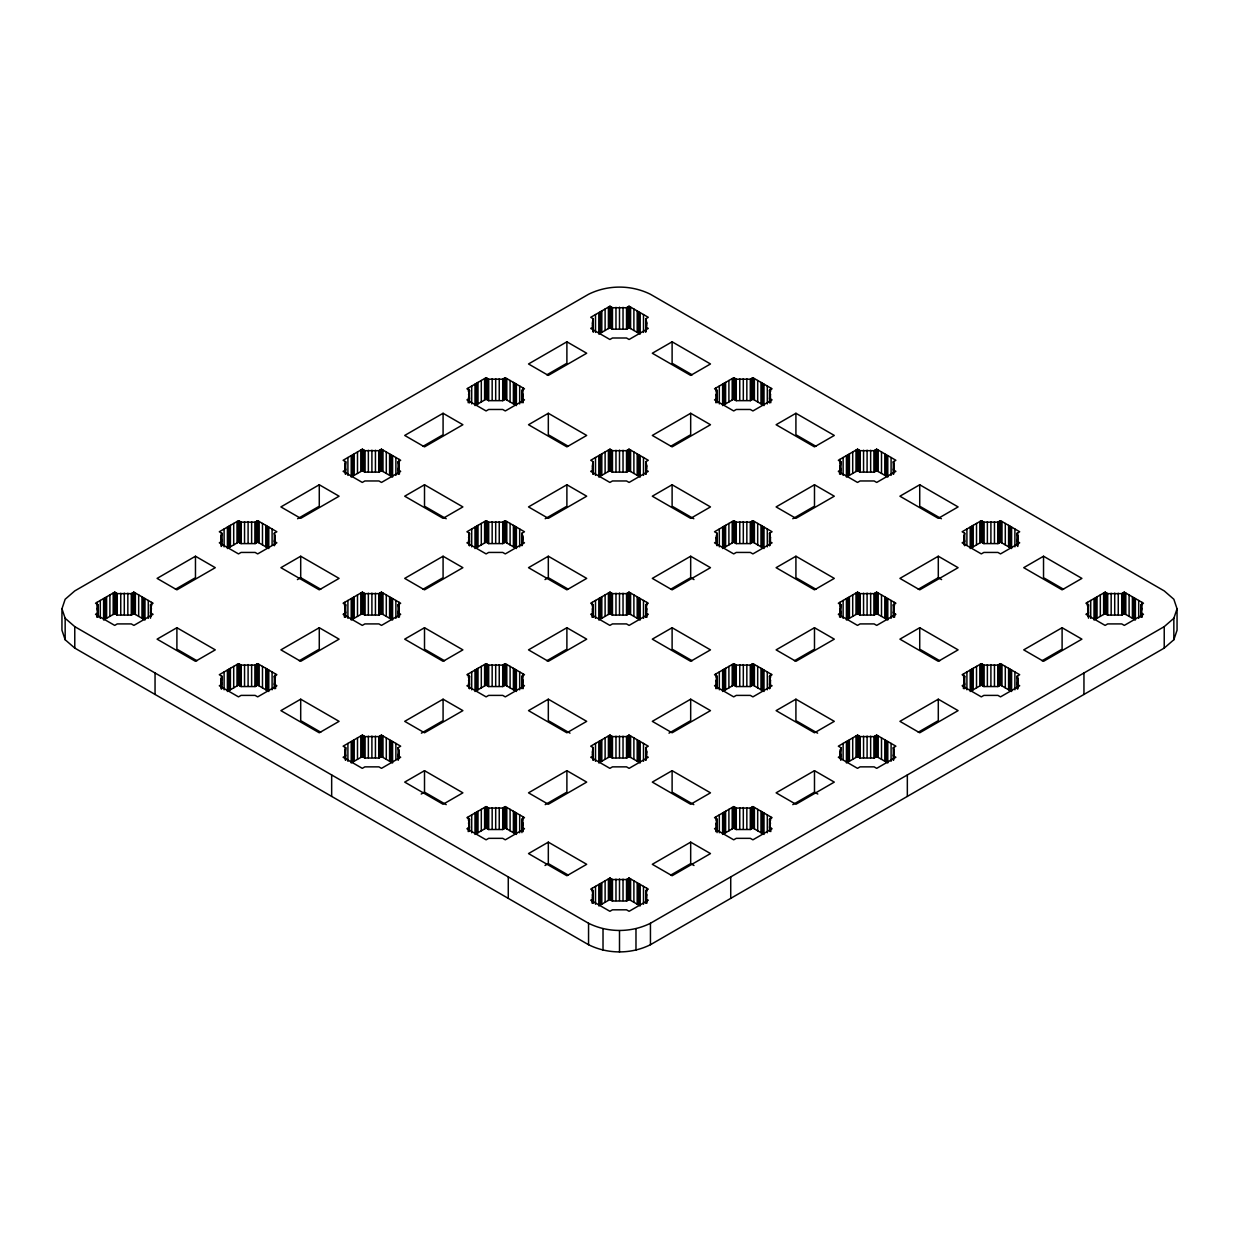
<?xml version="1.0" encoding="UTF-8"?>
<svg xmlns="http://www.w3.org/2000/svg" width="1239" height="1239" viewBox="0 0 1239 1239"><rect width="100%" height="100%" fill="white"/><g stroke="black" fill="none" stroke-linecap="round" stroke-linejoin="round"><path stroke-width="1.5" d="M98.067 604.725L97.153 608.783L98.067 612.825L95.511 614.312L114.7 625.401L117.256 623.914L131.319 623.914L133.889 625.401L153.078 614.312L150.508 612.825L151.421 608.783L150.508 604.725L153.078 603.238L133.889 592.165L131.319 593.636L117.256 593.636L114.7 592.165L95.511 603.238L98.067 604.725L98.067 617.223M221.874 533.235L220.96 537.292L221.874 541.35L219.303 542.837L238.492 553.91L241.063 552.439L255.126 552.439L257.681 553.91L276.87 542.837L274.315 541.35L275.228 537.292L274.315 533.235L276.87 531.763L257.681 520.674L255.126 522.161L241.063 522.161L238.492 520.674L219.303 531.763L221.874 533.235L221.874 545.749M220.96 683.82L221.874 676.2L219.303 674.713L238.492 663.639L241.063 665.111L255.126 665.111L257.681 663.639L276.87 674.713L274.315 676.2L274.315 688.714M274.315 676.2L275.228 680.257L274.315 684.315L276.87 685.787L257.681 696.876L255.126 695.389L241.063 695.389L238.492 696.876L219.303 685.787L221.874 684.315L220.96 680.257M344.752 469.395L345.681 461.76L343.11 460.288L362.299 449.199L364.87 450.686L378.917 450.686L381.488 449.199L400.677 460.288L398.106 461.76L398.106 474.274M345.681 604.725L344.752 608.783L345.681 612.825L343.11 614.312L362.299 625.401L364.87 623.914L378.917 623.914L381.488 625.401L400.677 614.312L398.106 612.825L399.035 608.783L398.106 604.725L400.677 603.238L381.488 592.165L378.917 593.636L364.87 593.636L362.299 592.165L343.11 603.238L345.681 604.725L345.681 617.223M344.752 755.31L345.681 747.675L343.11 746.188L362.299 735.114L364.87 736.601L378.917 736.601L381.488 735.114L400.677 746.188L398.106 747.675L398.106 760.188M398.106 461.76L399.035 465.818L398.106 469.875L400.677 471.362L381.488 482.436L378.917 480.964L364.87 480.964L362.299 482.436L343.11 471.362L345.681 469.875L344.752 465.818M398.106 747.675L399.035 751.732L398.106 755.79L400.677 757.261L381.488 768.35L378.917 766.864L364.87 766.864L362.299 768.35L343.11 757.261L345.681 755.79L344.752 751.732M468.559 397.92L469.488 390.285L466.917 388.798L486.106 377.725L488.677 379.211L502.724 379.211L505.295 377.725L524.484 388.798L521.913 390.285L521.913 402.799M468.559 540.87L469.488 533.235L466.917 531.763L486.106 520.674L488.677 522.161L502.724 522.161L505.295 520.674L524.484 531.763L521.913 533.235L521.913 545.749M468.559 683.82L469.488 676.2L466.917 674.713L486.106 663.639L488.677 665.111L502.724 665.111L505.295 663.639L524.484 674.713L521.913 676.2L521.913 688.714M469.488 819.149L468.559 823.207L469.488 827.265L466.917 828.752L486.106 839.825L488.677 838.338L502.724 838.338L505.295 839.825L524.484 828.752L521.913 827.265L522.827 823.207L521.913 819.149L524.484 817.663L505.295 806.589L502.724 808.076L488.677 808.076L486.106 806.589L466.917 817.663L469.488 819.149L469.488 830.842M521.913 390.285L522.827 394.343L521.913 398.4L524.484 399.887L505.295 410.961L502.724 409.474L488.677 409.474L486.106 410.961L466.917 399.887L469.488 398.4L468.559 394.343M521.913 533.235L522.827 537.292L521.913 541.35L524.484 542.837L505.295 553.91L502.724 552.439L488.677 552.439L486.106 553.91L466.917 542.837L469.488 541.35L468.559 537.292M521.913 676.2L522.827 680.257L521.913 684.315L524.484 685.787L505.295 696.876L502.724 695.389L488.677 695.389L486.106 696.876L466.917 685.787L469.488 684.315L468.559 680.257M592.366 326.446L593.28 318.81L590.709 317.323L609.898 306.25L612.469 307.737L626.531 307.737L629.102 306.25L648.291 317.323L645.72 318.81L645.72 332.284M592.366 469.395L593.28 461.76L590.709 460.288L609.898 449.199L612.469 450.686L626.531 450.686L629.102 449.199L648.291 460.288L645.72 461.76L645.72 474.274M592.366 612.345L593.28 604.725L590.709 603.238L609.898 592.165L612.469 593.636L626.531 593.636L629.102 592.165L648.291 603.238L645.72 604.725L645.72 617.223M592.366 755.31L593.28 747.675L590.709 746.188L609.898 735.114L612.469 736.601L626.531 736.601L629.102 735.114L648.291 746.188L645.72 747.675L645.72 760.188M645.72 318.81L646.634 322.868L645.72 326.926L648.291 328.412L629.102 339.486L626.531 337.999L612.469 337.999L609.898 339.486L590.709 328.412L593.28 326.926L592.366 322.868M592.366 898.26L593.28 890.624L590.709 889.137L609.898 878.064L612.469 879.551L626.531 879.551L629.102 878.064L648.291 889.137L645.72 890.624L645.72 903.138M645.72 461.76L646.634 465.818L645.72 469.875L648.291 471.362L629.102 482.436L626.531 480.964L612.469 480.964L609.898 482.436L590.709 471.362L593.28 469.875L592.366 465.818M645.72 604.725L646.634 608.783L645.72 612.825L648.291 614.312L629.102 625.401L626.531 623.914L612.469 623.914L609.898 625.401L590.709 614.312L593.28 612.825L592.366 608.783M645.72 747.675L646.634 751.732L645.72 755.79L648.291 757.261L629.102 768.35L626.531 766.864L612.469 766.864L609.898 768.35L590.709 757.261L593.28 755.79L592.366 751.732M645.72 890.624L646.634 894.682L645.72 898.74L648.291 900.226L629.102 911.3L626.531 909.813L612.469 909.813L609.898 911.3L590.709 900.226L593.28 898.74L592.366 894.682M716.173 397.92L717.087 390.285L714.516 388.798L733.705 377.725L736.276 379.211L750.323 379.211L752.894 377.725L772.083 388.798L769.512 390.285L769.512 402.799M716.173 540.87L717.087 533.235L714.516 531.763L733.705 520.674L736.276 522.161L750.323 522.161L752.894 520.674L772.083 531.763L769.512 533.235L769.512 545.749M716.173 683.82L717.087 676.2L714.516 674.713L733.705 663.639L736.276 665.111L750.323 665.111L752.894 663.639L772.083 674.713L769.512 676.2L769.512 688.714M716.173 826.785L717.087 819.149L714.516 817.663L733.705 806.589L736.276 808.076L750.323 808.076L752.894 806.589L772.083 817.663L769.512 819.149L769.512 830.842M769.512 390.285L770.441 394.343L769.512 398.4L772.083 399.887L752.894 410.961L750.323 409.474L736.276 409.474L733.705 410.961L714.516 399.887L717.087 398.4L716.173 394.343M769.512 533.235L770.441 537.292L769.512 541.35L772.083 542.837L752.894 553.91L750.323 552.439L736.276 552.439L733.705 553.91L714.516 542.837L717.087 541.35L716.173 537.292M769.512 676.2L770.441 680.257L769.512 684.315L772.083 685.787L752.894 696.876L750.323 695.389L736.276 695.389L733.705 696.876L714.516 685.787L717.087 684.315L716.173 680.257M839.965 469.395L840.894 461.76L838.323 460.288L857.512 449.199L860.083 450.686L874.13 450.686L876.701 449.199L895.89 460.288L893.319 461.76L893.319 474.274M839.965 612.345L840.894 604.725L838.323 603.238L857.512 592.165L860.083 593.636L874.13 593.636L876.701 592.165L895.89 603.238L893.319 604.725L893.319 617.223M839.965 755.31L840.894 747.675L838.323 746.188L857.512 735.114L860.083 736.601L874.13 736.601L876.701 735.114L895.89 746.188L893.319 747.675L893.319 760.188M893.319 461.76L894.248 465.818L893.319 469.875L895.89 471.362L876.701 482.436L874.13 480.964L860.083 480.964L857.512 482.436L838.323 471.362L840.894 469.875L839.965 465.818M893.319 747.675L894.248 751.732L893.319 755.79L895.89 757.261L876.701 768.35L874.13 766.864L860.083 766.864L857.512 768.35L838.323 757.261L840.894 755.79L839.965 751.732M964.685 533.235L963.772 537.292L964.685 541.35L962.13 542.837L981.319 553.91L983.874 552.439L997.937 552.439L1000.508 553.91L1019.697 542.837L1017.126 541.35L1018.04 537.292L1017.126 533.235L1019.697 531.763L1000.508 520.674L997.937 522.161L983.874 522.161L981.319 520.674L962.13 531.763L964.685 533.235L964.685 545.749M964.685 676.2L963.772 680.257L964.685 684.315L962.13 685.787L981.319 696.876L983.874 695.389L997.937 695.389L1000.508 696.876L1019.697 685.787L1017.126 684.315L1018.04 680.257L1017.126 676.2L1019.697 674.713L1000.508 663.639L997.937 665.111L983.874 665.111L981.319 663.639L962.13 674.713L964.685 676.2L964.685 688.714M1087.579 614.141L1088.492 604.725L1085.922 603.238L1105.111 592.165L1107.681 593.636L1121.744 593.636L1124.3 592.165L1143.489 603.238L1140.933 604.725L1140.933 617.223M61.95 608.783L65.156 599.258L74.774 590.91L588.556 294.278C607.791 284.707 631.209 284.707 650.444 294.278L1164.226 590.91L1173.844 599.258L1177.05 608.783L1177.05 630.217L1173.844 639.742L1164.226 648.09L650.444 944.722C631.209 954.293 607.791 954.293 588.556 944.722L74.774 648.09L65.156 639.742L61.95 630.217L61.95 608.783L65.156 618.292L65.156 639.742M1173.844 639.742L1173.844 618.292L1177.05 608.783M65.156 618.292L74.774 626.64L588.556 923.272C607.791 932.843 631.209 932.843 650.444 923.272L1164.226 626.64L1173.844 618.292M195.468 556.234L157.09 578.396L176.898 589.841L215.276 567.679L195.468 556.234L195.468 577.684L175.458 589.253M319.275 484.759L280.897 506.921L300.705 518.351L339.083 496.204L319.275 484.759L319.275 506.209L297.592 518.738M443.082 413.284L404.704 435.447L424.512 446.876L462.89 424.729L443.082 413.284L443.082 434.734L423.057 446.303M566.889 341.809L528.511 363.972L548.319 375.402L586.697 353.239L566.889 341.809L566.889 363.259L546.864 374.813M144.978 598.561L144.978 620.011L133.889 613.599L131.319 615.086L117.256 615.086L114.7 613.599L103.596 620.011L103.596 598.561M268.786 527.086L268.786 548.536L257.681 542.124L255.126 543.611L241.063 543.611L238.492 542.124L227.403 548.536L227.403 527.086M392.577 455.611L392.577 477.061L381.488 470.65L378.917 472.136L364.87 472.136L362.299 470.65L351.21 477.061L351.21 455.611M516.384 384.136L516.384 405.587L505.295 399.175L502.724 400.662L488.677 400.662L486.106 399.175L475.002 405.587L475.002 384.136M640.191 312.662L640.191 334.096L629.102 327.7L626.531 329.187L612.469 329.187L609.898 327.7L598.809 334.096L598.809 312.662M176.898 627.724L157.09 639.154L195.468 661.316L215.276 649.871L176.898 627.724L176.898 649.159L196.924 660.728M300.705 556.234L280.897 567.679L319.275 589.841L339.083 578.396L300.705 556.234L300.705 577.684L320.731 589.253M424.512 484.759L404.704 496.204L443.082 518.351L462.89 506.921L424.512 484.759L424.512 506.209L446.21 518.738M548.319 413.284L528.511 424.729L566.889 446.876L586.697 435.447L548.319 413.284L548.319 434.734L568.345 446.303M672.111 341.809L652.303 353.239L690.681 375.402L710.489 363.972L672.111 341.809L672.111 363.259L692.136 374.813M297.406 579.589L300.705 577.684M319.275 627.724L280.897 649.871L300.705 661.316L339.083 639.154L319.275 627.724L319.275 649.159L299.249 660.728M443.082 556.234L404.704 578.396L424.512 589.841L462.89 567.679L443.082 556.234L443.082 577.684L423.057 589.253M566.889 484.759L528.511 506.921L548.319 518.351L586.697 496.204L566.889 484.759L566.889 506.209L545.191 518.738M690.681 413.284L652.303 435.447L672.111 446.876L710.489 424.729L690.681 413.284L690.681 434.734L670.655 446.303M268.786 670.036L268.786 691.486L257.681 685.09L255.126 686.561L241.063 686.561L238.492 685.09L227.403 691.486L227.403 670.036M392.577 598.561L392.577 620.011L381.488 613.599L378.917 615.086L364.87 615.086L362.299 613.599L351.21 620.011L351.21 598.561M516.384 527.086L516.384 548.536L505.295 542.124L502.724 543.611L488.677 543.611L486.106 542.124L475.002 548.536L475.002 527.086M640.191 455.611L640.191 477.061L629.102 470.65L626.531 472.136L612.469 472.136L609.898 470.65L598.809 477.061L598.809 455.611M763.998 384.136L763.998 405.587L752.894 399.175L750.323 400.662L736.276 400.662L733.705 399.175L722.616 405.587L722.616 384.136M300.705 699.199L280.897 710.628L319.275 732.791L339.083 721.346L300.705 699.199L300.705 720.649L320.731 732.203M424.512 627.724L404.704 639.154L443.082 661.316L462.89 649.871L424.512 627.724L424.512 649.159L444.538 660.728M548.319 556.234L528.511 567.679L566.889 589.841L586.697 578.396L548.319 556.234L548.319 577.684L568.345 589.253M672.111 484.759L652.303 496.204L690.681 518.351L710.489 506.921L672.111 484.759L672.111 506.209L693.809 518.738M795.918 413.284L776.11 424.729L814.488 446.876L834.296 435.447L795.918 413.284L795.918 434.734L815.943 446.303M545.005 579.589L548.319 577.684M443.082 699.199L404.704 721.346L424.512 732.791L462.89 710.628L443.082 699.199L443.082 720.649L421.384 733.163M566.889 627.724L528.511 649.871L548.319 661.316L586.697 639.154L566.889 627.724L566.889 649.159L546.864 660.728M690.681 556.234L652.303 578.396L672.111 589.841L710.489 567.679L690.681 556.234L690.681 577.684L670.655 589.253M814.488 484.759L776.11 506.921L795.918 518.351L834.296 496.204L814.488 484.759L814.488 506.209L792.79 518.738M392.577 741.511L392.577 762.961L381.488 756.564L378.917 758.036L364.87 758.036L362.299 756.564L351.21 762.961L351.21 741.511M516.384 670.036L516.384 691.486L505.295 685.09L502.724 686.561L488.677 686.561L486.106 685.09L475.002 691.486L475.002 670.036M640.191 598.561L640.191 620.011L629.102 613.599L626.531 615.086L612.469 615.086L609.898 613.599L598.809 620.011L598.809 598.561M763.998 527.086L763.998 548.536L752.894 542.124L750.323 543.611L736.276 543.611L733.705 542.124L722.616 548.536L722.616 527.086M887.79 455.611L887.79 477.061L876.701 470.65L874.13 472.136L860.083 472.136L857.512 470.65L846.423 477.061L846.423 455.611M424.512 770.673L404.704 782.103L443.082 804.266L462.89 792.836L424.512 770.673L424.512 792.124L446.21 804.638M548.319 699.199L528.511 710.628L566.889 732.791L586.697 721.346L548.319 699.199L548.319 720.649L570.002 733.163M672.111 627.724L652.303 639.154L690.681 661.316L710.489 649.871L672.111 627.724L672.111 649.159L692.136 660.728M795.918 556.234L776.11 567.679L814.488 589.841L834.296 578.396L795.918 556.234L795.918 577.684L815.943 589.253M919.725 484.759L899.917 496.204L938.295 518.351L958.103 506.921L919.725 484.759L919.725 506.209L941.408 518.738M421.214 794.029L424.512 792.124M566.889 770.673L528.511 792.836L548.319 804.266L586.697 782.103L566.889 770.673L566.889 792.124L545.191 804.638M690.681 699.199L652.303 721.346L672.111 732.791L710.489 710.628L690.681 699.199L690.681 720.649L668.998 733.163M814.488 627.724L776.11 649.871L795.918 661.316L834.296 639.154L814.488 627.724L814.488 649.159L794.462 660.728M938.295 556.234L899.917 578.396L919.725 589.841L958.103 567.679L938.295 556.234L938.295 577.684L918.269 589.253M516.384 812.985L516.384 834.436L505.295 828.039L502.724 829.526L488.677 829.526L486.106 828.039L475.002 834.436L475.002 812.985M640.191 741.511L640.191 762.961L629.102 756.564L626.531 758.036L612.469 758.036L609.898 756.564L598.809 762.961L598.809 741.511M763.998 670.036L763.998 691.486L752.894 685.09L750.323 686.561L736.276 686.561L733.705 685.09L722.616 691.486L722.616 670.036M887.79 598.561L887.79 620.011L876.701 613.599L874.13 615.086L860.083 615.086L857.512 613.599L846.423 620.011L846.423 598.561M1011.597 527.086L1011.597 548.536L1000.508 542.124L997.937 543.611L983.874 543.611L981.319 542.124L970.214 548.536L970.214 527.086M548.319 842.148L528.511 853.578L566.889 875.741L586.697 864.311L548.319 842.148L548.319 863.598L568.345 875.152M672.111 770.673L652.303 782.103L690.681 804.266L710.489 792.836L672.111 770.673L672.111 792.124L693.809 804.638M795.918 699.199L776.11 710.628L814.488 732.791L834.296 721.346L795.918 699.199L795.918 720.649L817.616 733.163M919.725 627.724L899.917 639.154L938.295 661.316L958.103 649.871L919.725 627.724L919.725 649.159L939.751 660.728M1043.532 556.234L1023.724 567.679L1062.102 589.841L1081.91 578.396L1043.532 556.234L1043.532 577.684L1063.542 589.253M545.005 865.503L548.319 863.598M690.681 842.148L652.303 864.311L672.111 875.741L710.489 853.578L690.681 842.148L690.681 863.598L670.655 875.152M814.488 770.673L776.11 792.836L795.918 804.266L834.296 782.103L814.488 770.673L814.488 792.124L792.79 804.638M938.295 699.199L899.917 721.346L919.725 732.791L958.103 710.628L938.295 699.199L938.295 720.649L918.269 732.203M1062.102 627.724L1023.724 649.871L1043.532 661.316L1081.91 639.154L1062.102 627.724L1062.102 649.159L1042.076 660.728M640.191 884.476L640.191 905.926L629.102 899.514L626.531 901.001L612.469 901.001L609.898 899.514L598.809 905.926L598.809 884.476M763.998 812.985L763.998 834.436L752.894 828.039L750.323 829.526L736.276 829.526L733.705 828.039L722.616 834.436L722.616 812.985M887.79 741.511L887.79 762.961L876.701 756.564L874.13 758.036L860.083 758.036L857.512 756.564L846.423 762.961L846.423 741.511M1011.597 670.036L1011.597 691.486L1000.508 685.09L997.937 686.561L983.874 686.561L981.319 685.09L970.214 691.486L970.214 670.036M1135.404 598.561L1135.404 620.011L1124.3 613.599L1121.744 615.086L1107.681 615.086L1105.111 613.599L1094.022 620.011L1094.022 598.561M938.295 577.684L941.594 579.589M690.681 577.684L693.995 579.589M814.488 792.124L817.786 794.029M690.681 863.598L693.995 865.503M1140.933 604.725L1141.847 608.783L1140.933 612.825L1143.489 614.312L1124.3 625.401L1121.744 623.914L1107.681 623.914L1105.111 625.401L1085.922 614.312L1088.492 612.825L1087.579 608.783M893.319 604.725L894.248 608.783L893.319 612.825L895.89 614.312L876.701 625.401L874.13 623.914L860.083 623.914L857.512 625.401L838.323 614.312L840.894 612.825L839.965 608.783M769.512 819.149L770.441 823.207L769.512 827.265L772.083 828.752L752.894 839.825L750.323 838.338L736.276 838.338L733.705 839.825L714.516 828.752L717.087 827.265L716.173 823.207M1164.226 626.64L1164.226 648.09M1142.219 613.568L1142.219 617.146M1142.002 602.371L1142.002 605.948M1141.615 606.738L1141.615 616.186M1141.336 604.493L1141.336 617.007M1138.703 600.466L1138.703 618.338M1133.902 597.694L1133.902 619.144M1132.4 596.826L1132.4 618.276M1129.101 594.921L1129.101 616.372M1125.802 593.016L1125.802 614.467M1124.3 592.165L1124.3 613.599M1123.897 592.381L1123.897 613.832M1123.014 592.892L1123.014 614.343M1122.131 593.404L1122.131 614.854M1121.744 593.636L1121.744 615.086M1118.244 593.249L1118.244 614.683M1114.713 593.109L1114.713 614.559M1111.166 593.249L1111.166 614.683M1107.681 593.636L1107.681 615.086M1107.279 593.404L1107.279 614.854M1106.396 592.892L1106.396 614.343M1105.513 592.381L1105.513 613.832M1105.111 592.165L1105.111 613.599M1103.624 593.016L1103.624 614.467M1100.325 594.921L1100.325 616.372M1097.026 596.826L1097.026 618.276M1095.524 597.694L1095.524 619.144M1090.723 600.466L1090.723 618.338M1088.492 604.725L1088.492 618.199M1088.09 613.057L1088.09 616.635M1087.811 606.738L1087.811 614.389M1087.424 602.371L1087.424 605.948M1083.955 672.994L1083.955 694.444M1018.04 680.257L1018.04 683.82M1017.808 535.263L1017.808 546.492M1017.808 678.213L1017.808 688.93M1017.529 533.018L1017.529 545.516M1017.529 675.967L1017.529 688.481M1017.126 533.235L1017.126 545.749M1017.126 676.2L1017.126 688.714M1014.896 528.991L1014.896 546.864M1014.896 671.941L1014.896 689.813M1010.095 526.219L1010.095 547.669M1010.095 669.168L1010.095 690.619M1008.592 525.351L1008.592 546.802M1008.592 668.301L1008.592 689.751M1005.294 523.447L1005.294 544.897M1005.294 666.396L1005.294 687.846M1001.995 521.542L1001.995 542.992M1001.995 664.507L1001.995 685.941M1000.508 520.674L1000.508 542.124M1000.508 663.639L1000.508 685.09M1000.105 520.907L1000.105 542.357M1000.105 663.872L1000.105 685.322M999.223 521.418L999.223 542.868M999.223 664.383L999.223 685.817M998.34 521.929L998.34 543.379M998.34 664.878L998.34 686.329M997.937 522.161L997.937 543.611M997.937 665.111L997.937 686.561M994.452 521.758L994.452 543.209M994.452 664.724L994.452 686.174M990.906 521.634L990.906 543.085M990.906 664.584L990.906 686.034M987.375 521.758L987.375 543.209M987.375 664.724L987.375 686.174M983.874 522.161L983.874 543.611M983.874 665.111L983.874 686.561M983.487 521.929L983.487 543.379M983.487 664.878L983.487 686.329M982.604 521.418L982.604 542.868M982.604 664.383L982.604 685.817M981.722 520.907L981.722 542.357M981.722 663.872L981.722 685.322M981.319 520.674L981.319 542.124M981.319 663.639L981.319 685.09M979.817 521.542L979.817 542.992M979.817 664.507L979.817 685.941M976.518 523.447L976.518 544.897M976.518 666.396L976.518 687.846M973.219 525.351L973.219 546.802M973.219 668.301L973.219 689.751M971.717 526.219L971.717 547.669M971.717 669.168L971.717 690.619M966.916 528.991L966.916 545.083M966.916 671.941L966.916 689.813M964.298 541.582L964.298 545.16M964.298 684.548L964.298 688.11M964.004 535.263L964.004 542.914M964.004 678.213L964.004 685.353M963.617 673.846L963.617 677.423M963.415 685.043L963.415 688.621M907.335 774.964L907.335 796.414M894.604 613.568L894.604 617.146M894.388 602.371L894.388 605.948M894.248 465.818L894.248 469.395M894.248 751.732L894.248 755.31M894.016 463.773L894.016 469.147M894.016 606.738L894.016 612.097M894.016 749.688L894.016 755.047M893.722 461.528L893.722 474.041M893.722 604.493L893.722 617.007M893.722 747.442L893.722 759.956M891.089 457.516L891.089 475.389M891.089 600.466L891.089 618.338M891.089 743.415L891.089 761.288M886.288 454.744L886.288 476.194M886.288 597.694L886.288 619.144M886.288 740.643L886.288 762.093M884.801 453.877L884.801 475.327M884.801 596.826L884.801 618.276M884.801 739.791L884.801 761.226M881.502 451.972L881.502 473.422M881.502 594.921L881.502 616.372M881.502 737.886L881.502 759.337M878.203 450.067L878.203 471.517M878.203 593.016L878.203 614.467M878.203 735.981L878.203 757.432M876.701 449.199L876.701 470.65M876.701 592.165L876.701 613.599M876.701 735.114L876.701 756.564M876.298 449.432L876.298 470.882M876.298 592.381L876.298 613.832M876.298 735.347L876.298 756.797M875.415 449.943L875.415 471.393M875.415 592.892L875.415 614.343M875.415 735.858L875.415 757.308M874.533 450.454L874.533 471.904M874.533 593.404L874.533 614.854M874.533 736.369L874.533 757.803M874.13 450.686L874.13 472.136M874.13 593.636L874.13 615.086M874.13 736.601L874.13 758.036M870.645 450.284L870.645 471.734M870.645 593.249L870.645 614.683M870.645 736.198L870.645 757.649M867.099 450.16L867.099 471.61M867.099 593.109L867.099 614.559M867.099 736.059L867.099 757.509M863.568 450.284L863.568 471.734M863.568 593.249L863.568 614.683M863.568 736.198L863.568 757.649M860.083 450.686L860.083 472.136M860.083 593.636L860.083 615.086M860.083 736.601L860.083 758.036M859.68 450.454L859.68 471.904M859.68 593.404L859.68 614.854M859.68 736.369L859.68 757.803M858.797 449.943L858.797 471.393M858.797 592.892L858.797 614.343M858.797 735.858L858.797 757.308M857.915 449.432L857.915 470.882M857.915 592.381L857.915 613.832M857.915 735.347L857.915 756.797M857.512 449.199L857.512 470.65M857.512 592.165L857.512 613.599M857.512 735.114L857.512 756.564M856.01 450.067L856.01 471.517M856.01 593.016L856.01 614.467M856.01 735.981L856.01 757.432M852.711 451.972L852.711 473.422M852.711 594.921L852.711 616.372M852.711 737.886L852.711 759.337M849.412 453.877L849.412 475.327M849.412 596.826L849.412 618.276M849.412 739.791L849.412 761.226M847.91 454.744L847.91 476.194M847.91 597.694L847.91 619.144M847.91 740.643L847.91 762.093M843.124 457.516L843.124 475.389M843.124 600.466L843.124 618.338M843.124 743.415L843.124 759.507M840.894 461.76L840.894 474.274M840.894 604.725L840.894 617.223M840.894 747.675L840.894 760.188M840.491 470.108L840.491 473.685M840.491 613.057L840.491 616.635M840.491 756.022L840.491 759.6M840.197 463.773L840.197 470.928M840.197 606.738L840.197 612.097M840.197 749.688L840.197 755.047M839.825 459.421L839.825 462.999M839.608 470.619L839.608 474.196M839.825 602.371L839.825 605.948M839.608 613.568L839.608 617.146M770.797 399.144L770.797 402.721M770.797 828.008L770.797 831.586M770.581 387.946L770.581 391.509M770.441 394.343L770.441 397.92M770.441 537.292L770.441 540.87M770.581 673.846L770.581 677.423M770.441 680.257L770.441 683.82M770.581 816.795L770.581 820.373M770.209 392.298L770.209 397.673M770.209 535.263L770.209 540.622M770.209 678.213L770.209 683.572M770.209 821.163L770.209 826.521M769.915 390.053L769.915 402.567M769.915 533.018L769.915 545.516M769.915 675.967L769.915 688.481M769.915 818.917L769.915 831.431M767.297 386.041L767.297 403.914M767.297 528.991L767.297 546.864M767.297 671.941L767.297 689.813M767.297 814.89L767.297 832.778M762.496 383.269L762.496 404.719M762.496 526.219L762.496 547.669M762.496 669.168L762.496 690.619M762.496 812.134L762.496 833.584M760.994 382.402L760.994 403.852M760.994 525.351L760.994 546.802M760.994 668.301L760.994 689.751M760.994 811.266L760.994 832.716M757.695 380.497L757.695 401.947M757.695 523.447L757.695 544.897M757.695 666.396L757.695 687.846M757.695 809.361L757.695 830.811M754.396 378.592L754.396 400.042M754.396 521.542L754.396 542.992M754.396 664.507L754.396 685.941M754.396 807.456L754.396 828.906M752.894 377.725L752.894 399.175M752.894 520.674L752.894 542.124M752.894 663.639L752.894 685.09M752.894 806.589L752.894 828.039M752.491 377.957L752.491 399.407M752.491 520.907L752.491 542.357M752.491 663.872L752.491 685.322M752.491 806.821L752.491 828.271M751.608 378.468L751.608 399.918M751.608 521.418L751.608 542.868M751.608 664.383L751.608 685.817M751.608 807.332L751.608 828.783M750.726 378.979L750.726 400.429M750.726 521.929L750.726 543.379M750.726 664.878L750.726 686.329M750.726 807.843L750.726 829.294M750.323 379.211L750.323 400.662M750.323 522.161L750.323 543.611M750.323 665.111L750.323 686.561M750.323 808.076L750.323 829.526M746.838 378.809L746.838 400.259M746.838 521.758L746.838 543.209M746.838 664.724L746.838 686.174M746.838 807.673L746.838 829.123M743.307 378.685L743.307 400.12M743.307 521.634L743.307 543.085M743.307 664.584L743.307 686.034M743.307 807.534L743.307 828.984M739.76 378.809L739.76 400.259M739.76 521.758L739.76 543.209M739.76 664.724L739.76 686.174M739.76 807.673L739.76 829.123M736.276 379.211L736.276 400.662M736.276 522.161L736.276 543.611M736.276 665.111L736.276 686.561M736.276 808.076L736.276 829.526M735.873 378.979L735.873 400.429M735.873 521.929L735.873 543.379M735.873 664.878L735.873 686.329M735.873 807.843L735.873 829.294M734.99 378.468L734.99 399.918M734.99 521.418L734.99 542.868M734.99 664.383L734.99 685.817M734.99 807.332L734.99 828.783M734.108 377.957L734.108 399.407M734.108 520.907L734.108 542.357M734.108 663.872L734.108 685.322M734.108 806.821L734.108 828.271M733.705 377.725L733.705 399.175M733.705 520.674L733.705 542.124M733.705 663.639L733.705 685.09M733.705 806.589L733.705 828.039M732.203 378.592L732.203 400.042M732.203 521.542L732.203 542.992M732.203 664.507L732.203 685.941M732.203 807.456L732.203 828.906M730.731 876.933L730.731 898.368M728.904 380.497L728.904 401.947M728.904 523.447L728.904 544.897M728.904 666.396L728.904 687.846M728.904 809.361L728.904 830.811M725.605 382.402L725.605 403.852M725.605 525.351L725.605 546.802M725.605 668.301L725.605 689.751M725.605 811.266L725.605 832.716M724.118 383.269L724.118 404.719M724.118 526.219L724.118 547.669M724.118 669.168L724.118 690.619M724.118 812.134L724.118 833.584M719.317 386.041L719.317 403.914M719.317 528.991L719.317 546.864M719.317 671.941L719.317 689.813M719.317 814.89L719.317 832.778M717.087 390.285L717.087 402.799M717.087 533.235L717.087 545.749M717.087 676.2L717.087 688.714M717.087 819.149L717.087 832.623M716.684 398.633L716.684 402.21M716.684 541.582L716.684 545.16M716.684 684.548L716.684 688.11M716.684 827.497L716.684 831.075M716.39 392.298L716.39 397.673M716.39 535.263L716.39 540.622M716.39 678.213L716.39 685.353M716.39 821.163L716.39 826.521M716.018 387.946L716.018 391.509M716.018 673.846L716.018 677.423M716.018 816.795L716.018 820.373M715.801 399.144L715.801 402.721M715.801 685.043L715.801 688.621M715.801 828.008L715.801 831.586M650.444 923.272L650.444 944.722M646.789 602.371L646.789 605.948M647.006 613.568L647.006 617.146M646.789 888.286L646.789 891.848M647.006 899.483L647.006 903.061M646.634 322.868L646.634 326.446M646.634 465.818L646.634 469.395M646.634 608.783L646.634 612.345M646.634 751.732L646.634 755.31M646.634 894.682L646.634 898.26M646.402 320.824L646.402 326.182M646.402 463.773L646.402 469.147M646.402 606.738L646.402 612.097M646.402 749.688L646.402 755.047M646.402 892.638L646.402 897.996M646.123 318.578L646.123 331.092M646.123 461.528L646.123 474.041M646.123 604.493L646.123 617.007M646.123 747.442L646.123 759.956M646.123 890.392L646.123 902.906M643.49 314.551L643.49 332.439M643.49 457.516L643.49 475.389M643.49 600.466L643.49 618.338M643.49 743.415L643.49 761.288M643.49 886.381L643.49 904.253M638.689 311.794L638.689 333.245M638.689 454.744L638.689 476.194M638.689 597.694L638.689 619.144M638.689 740.643L638.689 762.093M638.689 883.608L638.689 905.059M637.187 310.927L637.187 332.377M637.187 453.877L637.187 475.327M637.187 596.826L637.187 618.276M637.187 739.791L637.187 761.226M637.187 882.741L637.187 904.191M635.979 928.816L635.979 950.267M633.888 309.022L633.888 330.472M633.888 451.972L633.888 473.422M633.888 594.921L633.888 616.372M633.888 737.886L633.888 759.337M633.888 880.836L633.888 902.286M630.589 307.117L630.589 328.567M630.589 450.067L630.589 471.517M630.589 593.016L630.589 614.467M630.589 735.981L630.589 757.432M630.589 878.931L630.589 900.381M629.102 306.25L629.102 327.7M629.102 449.199L629.102 470.65M629.102 592.165L629.102 613.599M629.102 735.114L629.102 756.564M629.102 878.064L629.102 899.514M628.7 306.482L628.7 327.932M628.7 449.432L628.7 470.882M628.7 592.381L628.7 613.832M628.7 735.347L628.7 756.797M628.7 878.296L628.7 899.746M627.817 306.993L627.817 328.443M627.817 449.943L627.817 471.393M627.817 592.892L627.817 614.343M627.817 735.858L627.817 757.308M627.817 878.807L627.817 900.257M626.934 307.504L626.934 328.954M626.934 450.454L626.934 471.904M626.934 593.404L626.934 614.854M626.934 736.369L626.934 757.803M626.934 879.318L626.934 900.768M626.531 307.737L626.531 329.187M626.531 450.686L626.531 472.136M626.531 593.636L626.531 615.086M626.531 736.601L626.531 758.036M626.531 879.551L626.531 901.001M623.031 307.334L623.031 328.784M623.031 450.284L623.031 471.734M623.031 593.249L623.031 614.683M623.031 736.198L623.031 757.649M623.031 879.148L623.031 900.598M619.5 307.195L619.5 328.645M619.5 450.16L619.5 471.61M619.5 593.109L619.5 614.559M619.5 736.059L619.5 757.509M619.5 879.009L619.5 900.459M619.5 930.675L619.5 952.125M615.969 307.334L615.969 328.784M615.969 450.284L615.969 471.734M615.969 593.249L615.969 614.683M615.969 736.198L615.969 757.649M615.969 879.148L615.969 900.598M612.469 307.737L612.469 329.187M612.469 450.686L612.469 472.136M612.469 593.636L612.469 615.086M612.469 736.601L612.469 758.036M612.469 879.551L612.469 901.001M612.066 307.504L612.066 328.954M612.066 450.454L612.066 471.904M612.066 593.404L612.066 614.854M612.066 736.369L612.066 757.803M612.066 879.318L612.066 900.768M611.183 306.993L611.183 328.443M611.183 449.943L611.183 471.393M611.183 592.892L611.183 614.343M611.183 735.858L611.183 757.308M611.183 878.807L611.183 900.257M610.3 306.482L610.3 327.932M610.3 449.432L610.3 470.882M610.3 592.381L610.3 613.832M610.3 735.347L610.3 756.797M610.3 878.296L610.3 899.746M609.898 306.25L609.898 327.7M609.898 449.199L609.898 470.65M609.898 592.165L609.898 613.599M609.898 735.114L609.898 756.564M609.898 878.064L609.898 899.514M608.411 307.117L608.411 328.567M608.411 450.067L608.411 471.517M608.411 593.016L608.411 614.467M608.411 735.981L608.411 757.432M608.411 878.931L608.411 900.381M605.112 309.022L605.112 330.472M605.112 451.972L605.112 473.422M605.112 594.921L605.112 616.372M605.112 737.886L605.112 759.337M605.112 880.836L605.112 902.286M603.021 928.816L603.021 950.267M601.813 310.927L601.813 332.377M601.813 453.877L601.813 475.327M601.813 596.826L601.813 618.276M601.813 739.791L601.813 761.226M601.813 882.741L601.813 904.191M600.311 311.794L600.311 333.245M600.311 454.744L600.311 476.194M600.311 597.694L600.311 619.144M600.311 740.643L600.311 762.093M600.311 883.608L600.311 905.059M595.51 314.551L595.51 332.439M595.51 457.516L595.51 475.389M595.51 600.466L595.51 618.338M595.51 743.415L595.51 761.288M595.51 886.381L595.51 904.253M593.28 318.81L593.28 332.284M593.28 461.76L593.28 474.274M593.28 604.725L593.28 617.223M593.28 747.675L593.28 760.188M593.28 890.624L593.28 903.138M592.877 318.578L592.877 331.092M592.877 461.528L592.877 474.041M592.877 604.493L592.877 617.007M592.877 747.442L592.877 759.956M592.877 890.392L592.877 902.906M592.598 320.824L592.598 326.182M592.598 463.773L592.598 469.147M592.598 606.738L592.598 612.097M592.598 749.688L592.598 755.047M592.598 892.638L592.598 897.996M592.211 602.371L592.211 605.948M592.211 888.286L592.211 891.848M591.994 613.568L591.994 617.146M591.994 899.483L591.994 903.061M588.556 923.272L588.556 944.722M523.199 399.144L523.199 402.721M523.199 685.043L523.199 688.621M523.199 828.008L523.199 831.586M522.982 387.946L522.982 391.509M522.982 673.846L522.982 677.423M522.982 816.795L522.982 820.373M522.827 394.343L522.827 397.92M522.827 537.292L522.827 540.87M522.827 680.257L522.827 683.82M522.827 823.207L522.827 826.785M522.61 392.298L522.61 397.673M522.61 535.263L522.61 540.622M522.61 678.213L522.61 685.353M522.61 821.163L522.61 826.521M522.316 398.633L522.316 402.21M522.316 541.582L522.316 545.16M522.316 684.548L522.316 688.11M522.316 827.497L522.316 831.075M521.913 819.149L521.913 832.623M519.683 386.041L519.683 403.914M519.683 528.991L519.683 546.864M519.683 671.941L519.683 689.813M519.683 814.89L519.683 832.778M514.882 383.269L514.882 404.719M514.882 526.219L514.882 547.669M514.882 669.168L514.882 690.619M514.882 812.134L514.882 833.584M513.395 382.402L513.395 403.852M513.395 525.351L513.395 546.802M513.395 668.301L513.395 689.751M513.395 811.266L513.395 832.716M510.096 380.497L510.096 401.947M510.096 523.447L510.096 544.897M510.096 666.396L510.096 687.846M510.096 809.361L510.096 830.811M508.269 876.933L508.269 898.368M506.797 378.592L506.797 400.042M506.797 521.542L506.797 542.992M506.797 664.507L506.797 685.941M506.797 807.456L506.797 828.906M505.295 377.725L505.295 399.175M505.295 520.674L505.295 542.124M505.295 663.639L505.295 685.09M505.295 806.589L505.295 828.039M504.893 377.957L504.893 399.407M504.893 520.907L504.893 542.357M504.893 663.872L504.893 685.322M504.893 806.821L504.893 828.271M504.01 378.468L504.01 399.918M504.01 521.418L504.01 542.868M504.01 664.383L504.01 685.817M504.01 807.332L504.01 828.783M503.127 378.979L503.127 400.429M503.127 521.929L503.127 543.379M503.127 664.878L503.127 686.329M503.127 807.843L503.127 829.294M502.724 379.211L502.724 400.662M502.724 522.161L502.724 543.611M502.724 665.111L502.724 686.561M502.724 808.076L502.724 829.526M499.24 378.809L499.24 400.259M499.24 521.758L499.24 543.209M499.24 664.724L499.24 686.174M499.24 807.673L499.24 829.123M495.693 378.685L495.693 400.12M495.693 521.634L495.693 543.085M495.693 664.584L495.693 686.034M495.693 807.534L495.693 828.984M492.162 378.809L492.162 400.259M492.162 521.758L492.162 543.209M492.162 664.724L492.162 686.174M492.162 807.673L492.162 829.123M488.677 379.211L488.677 400.662M488.677 522.161L488.677 543.611M488.677 665.111L488.677 686.561M488.677 808.076L488.677 829.526M488.274 378.979L488.274 400.429M488.274 521.929L488.274 543.379M488.274 664.878L488.274 686.329M488.274 807.843L488.274 829.294M487.392 378.468L487.392 399.918M487.392 521.418L487.392 542.868M487.392 664.383L487.392 685.817M487.392 807.332L487.392 828.783M486.509 377.957L486.509 399.407M486.509 520.907L486.509 542.357M486.509 663.872L486.509 685.322M486.509 806.821L486.509 828.271M486.106 377.725L486.106 399.175M486.106 520.674L486.106 542.124M486.106 663.639L486.106 685.09M486.106 806.589L486.106 828.039M484.604 378.592L484.604 400.042M484.604 521.542L484.604 542.992M484.604 664.507L484.604 685.941M484.604 807.456L484.604 828.906M481.305 380.497L481.305 401.947M481.305 523.447L481.305 544.897M481.305 666.396L481.305 687.846M481.305 809.361L481.305 830.811M478.006 382.402L478.006 403.852M478.006 525.351L478.006 546.802M478.006 668.301L478.006 689.751M478.006 811.266L478.006 832.716M476.504 383.269L476.504 404.719M476.504 526.219L476.504 547.669M476.504 669.168L476.504 690.619M476.504 812.134L476.504 833.584M471.703 386.041L471.703 403.914M471.703 528.991L471.703 546.864M471.703 671.941L471.703 689.813M471.703 814.89L471.703 832.778M469.488 390.285L469.488 402.799M469.488 533.235L469.488 545.749M469.488 676.2L469.488 688.714M469.085 390.053L469.085 402.567M469.085 533.018L469.085 545.516M469.085 675.967L469.085 688.481M469.085 818.917L469.085 831.431M468.791 392.298L468.791 397.673M468.791 535.263L468.791 540.622M468.791 678.213L468.791 683.572M468.791 821.163L468.791 826.521M468.419 387.946L468.419 391.509M468.419 673.846L468.419 677.423M468.419 816.795L468.419 820.373M468.203 399.144L468.203 402.721M468.203 828.008L468.203 831.586M399.392 470.619L399.392 474.196M399.392 613.568L399.392 617.146M399.175 459.421L399.175 462.999M399.035 465.818L399.035 469.395M399.175 602.371L399.175 605.948M399.035 608.783L399.035 612.345M399.035 751.732L399.035 755.31M398.803 463.773L398.803 470.928M398.803 606.738L398.803 612.097M398.803 749.688L398.803 755.047M398.509 470.108L398.509 473.685M398.509 613.057L398.509 616.635M398.509 756.022L398.509 759.6M398.106 604.725L398.106 617.223M395.876 457.516L395.876 475.389M395.876 600.466L395.876 618.338M395.876 743.415L395.876 759.507M391.09 454.744L391.09 476.194M391.09 597.694L391.09 619.144M391.09 740.643L391.09 762.093M389.588 453.877L389.588 475.327M389.588 596.826L389.588 618.276M389.588 739.791L389.588 761.226M386.289 451.972L386.289 473.422M386.289 594.921L386.289 616.372M386.289 737.886L386.289 759.337M382.99 450.067L382.99 471.517M382.99 593.016L382.99 614.467M382.99 735.981L382.99 757.432M381.488 449.199L381.488 470.65M381.488 592.165L381.488 613.599M381.488 735.114L381.488 756.564M381.085 449.432L381.085 470.882M381.085 592.381L381.085 613.832M381.085 735.347L381.085 756.797M380.203 449.943L380.203 471.393M380.203 592.892L380.203 614.343M380.203 735.858L380.203 757.308M379.32 450.454L379.32 471.904M379.32 593.404L379.32 614.854M379.32 736.369L379.32 757.803M378.917 450.686L378.917 472.136M378.917 593.636L378.917 615.086M378.917 736.601L378.917 758.036M375.432 450.284L375.432 471.734M375.432 593.249L375.432 614.683M375.432 736.198L375.432 757.649M371.901 450.16L371.901 471.61M371.901 593.109L371.901 614.559M371.901 736.059L371.901 757.509M368.355 450.284L368.355 471.734M368.355 593.249L368.355 614.683M368.355 736.198L368.355 757.649M364.87 450.686L364.87 472.136M364.87 593.636L364.87 615.086M364.87 736.601L364.87 758.036M364.467 450.454L364.467 471.904M364.467 593.404L364.467 614.854M364.467 736.369L364.467 757.803M363.585 449.943L363.585 471.393M363.585 592.892L363.585 614.343M363.585 735.858L363.585 757.308M362.702 449.432L362.702 470.882M362.702 592.381L362.702 613.832M362.702 735.347L362.702 756.797M362.299 449.199L362.299 470.65M362.299 592.165L362.299 613.599M362.299 735.114L362.299 756.564M360.797 450.067L360.797 471.517M360.797 593.016L360.797 614.467M360.797 735.981L360.797 757.432M357.498 451.972L357.498 473.422M357.498 594.921L357.498 616.372M357.498 737.886L357.498 759.337M354.199 453.877L354.199 475.327M354.199 596.826L354.199 618.276M354.199 739.791L354.199 761.226M352.712 454.744L352.712 476.194M352.712 597.694L352.712 619.144M352.712 740.643L352.712 762.093M347.911 457.516L347.911 475.389M347.911 600.466L347.911 618.338M347.911 743.415L347.911 761.288M345.681 461.76L345.681 474.274M345.681 747.675L345.681 760.188M345.278 461.528L345.278 474.041M345.278 604.493L345.278 617.007M345.278 747.442L345.278 759.956M344.984 463.773L344.984 469.147M344.984 606.738L344.984 612.097M344.984 749.688L344.984 755.047M344.612 602.371L344.612 605.948M344.396 613.568L344.396 617.146M331.665 774.964L331.665 796.414M275.585 685.043L275.585 688.621M275.383 673.846L275.383 677.423M275.228 537.292L275.228 542.667M275.228 680.257L275.228 683.82M274.996 535.263L274.996 542.914M274.996 678.213L274.996 685.353M274.702 541.582L274.702 545.16M274.702 684.548L274.702 688.11M274.315 533.235L274.315 545.749M272.084 528.991L272.084 545.083M272.084 671.941L272.084 689.813M267.283 526.219L267.283 547.669M267.283 669.168L267.283 690.619M265.781 525.351L265.781 546.802M265.781 668.301L265.781 689.751M262.482 523.447L262.482 544.897M262.482 666.396L262.482 687.846M259.183 521.542L259.183 542.992M259.183 664.507L259.183 685.941M257.681 520.674L257.681 542.124M257.681 663.639L257.681 685.09M257.278 520.907L257.278 542.357M257.278 663.872L257.278 685.322M256.396 521.418L256.396 542.868M256.396 664.383L256.396 685.817M255.513 521.929L255.513 543.379M255.513 664.878L255.513 686.329M255.126 522.161L255.126 543.611M255.126 665.111L255.126 686.561M251.625 521.758L251.625 543.209M251.625 664.724L251.625 686.174M248.094 521.634L248.094 543.085M248.094 664.584L248.094 686.034M244.548 521.758L244.548 543.209M244.548 664.724L244.548 686.174M241.063 522.161L241.063 543.611M241.063 665.111L241.063 686.561M240.66 521.929L240.66 543.379M240.66 664.878L240.66 686.329M239.777 521.418L239.777 542.868M239.777 664.383L239.777 685.817M238.895 520.907L238.895 542.357M238.895 663.872L238.895 685.322M238.492 520.674L238.492 542.124M238.492 663.639L238.492 685.09M237.005 521.542L237.005 542.992M237.005 664.507L237.005 685.941M233.706 523.447L233.706 544.897M233.706 666.396L233.706 687.846M230.408 525.351L230.408 546.802M230.408 668.301L230.408 689.751M228.905 526.219L228.905 547.669M228.905 669.168L228.905 690.619M224.104 528.991L224.104 546.864M224.104 671.941L224.104 689.813M221.874 676.2L221.874 688.714M221.471 533.018L221.471 545.516M221.471 675.967L221.471 688.481M221.192 535.263L221.192 546.492M221.192 678.213L221.192 688.93M155.045 672.994L155.045 694.444M151.576 602.371L151.576 605.948M151.189 606.738L151.189 614.389M150.91 613.057L150.91 616.635M150.508 604.725L150.508 618.199M148.277 600.466L148.277 618.338M143.476 597.694L143.476 619.144M141.974 596.826L141.974 618.276M138.675 594.921L138.675 616.372M135.376 593.016L135.376 614.467M133.889 592.165L133.889 613.599M133.487 592.381L133.487 613.832M132.604 592.892L132.604 614.343M131.721 593.404L131.721 614.854M131.319 593.636L131.319 615.086M127.834 593.249L127.834 614.683M124.287 593.109L124.287 614.559M120.756 593.249L120.756 614.683M117.256 593.636L117.256 615.086M116.869 593.404L116.869 614.854M115.986 592.892L115.986 614.343M115.103 592.381L115.103 613.832M114.7 592.165L114.7 613.599M113.198 593.016L113.198 614.467M109.899 594.921L109.899 616.372M106.6 596.826L106.6 618.276M105.098 597.694L105.098 619.144M100.297 600.466L100.297 618.338M97.664 604.493L97.664 617.007M97.385 606.738L97.385 616.186M96.998 602.371L96.998 605.948M96.781 613.568L96.781 617.146M74.774 626.64L74.774 648.09"/></g></svg>
